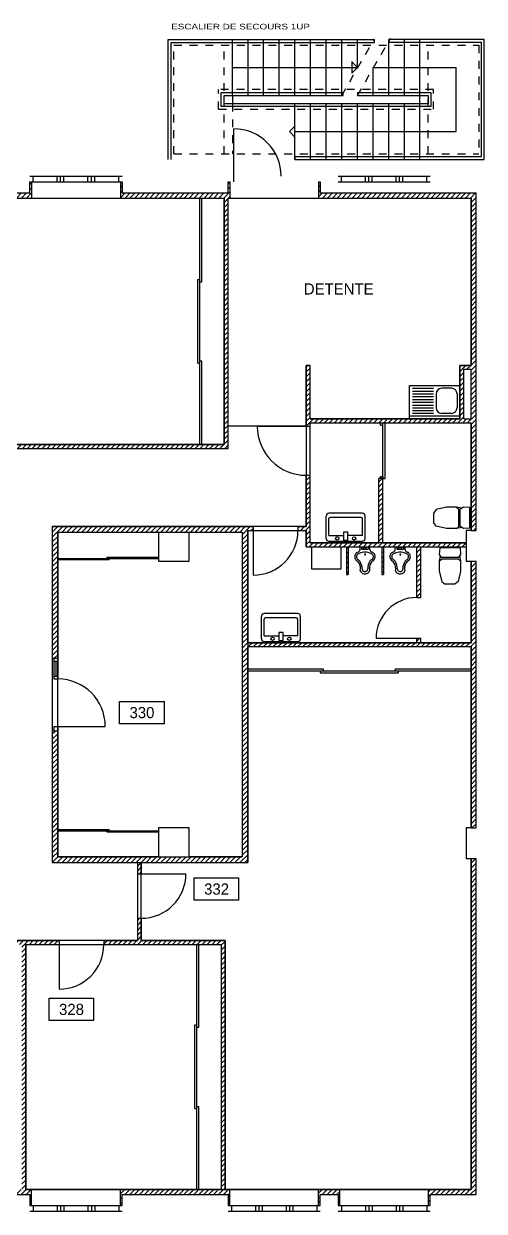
# Model space of a CAD drawing. Header units: millimetres. Extents: x 171.3 to 222.6, y 159.6 to 181.1.
# Drawn here: x 214.4 to 222.65, y 159.82 to 181.1 of the extents above; entities that cross this region are included whole.
import ezdxf

# ---------------------------------------------------------------- set-up
doc = ezdxf.new("R2010")
doc.units = ezdxf.units.MM
doc.linetypes.add('_DASHED', pattern=[0.282222, 0.141111, -0.141111])
doc.linetypes.add('TRAIT_PLEIN', pattern=[0])
for name, color, linetype in [('CLOISONS', 2, 'Continuous'), ('ESCALIERS', 3, 'TRAIT_PLEIN'), ('HACHCLOIS', 2, 'Continuous'), ('PORTE', 3, 'Continuous'), ('SANITAIRE', 6, 'Continuous'), ('SPACES', 140, 'Continuous'), ('TEXTES', 6, 'TRAIT_PLEIN'), ('VITRE', 1, 'TRAIT_PLEIN')]:
    doc.layers.add(name, color=color, linetype=linetype)
pattern_1 = [(45, (134.14798, 147.530844), (-0.044194174, 0.044194174), [])]

msp = doc.modelspace()

# ---------------------------------------------------------------- hatches: boundary and pattern name
at = {"layer": 'CLOISONS', "linetype": 'Continuous'}
h = msp.add_hatch(dxfattribs=at)
h.set_pattern_fill('ANSI31', color=256, scale=0.5, style=0)
h.set_pattern_definition(pattern_1)
h.paths.add_polyline_path([(214.543, 177.981), (214.543, 178.271), (214.513, 178.271), (214.513, 178.071), (214.193, 178.071), (214.193, 178.271), (214.163, 178.271), (214.163, 177.981)])
at = {"layer": 'HACHCLOIS', "linetype": 'Continuous'}
h = msp.add_hatch(dxfattribs=at)
h.set_pattern_fill('ANSI31', color=256, scale=0.5, style=0)
h.set_pattern_definition(pattern_1)
h.paths.add_polyline_path([(221.313, 174.021), (219.533, 174.021), (219.533, 174.981), (219.463, 174.981), (219.463, 173.891), (219.533, 173.891), (219.533, 173.951), (222.413, 173.951), (222.413, 172.021), (222.503, 172.021), (222.503, 178.071), (219.713, 178.071), (219.713, 178.271), (219.683, 178.271), (219.683, 177.981), (220.063, 177.981), (222.413, 177.981), (222.413, 174.981), (222.213, 174.981), (222.213, 174.021)])
h.paths.add_polyline_path([(222.283, 174.021), (222.283, 174.911), (222.413, 174.911), (222.413, 174.021)], flags=16)
h.paths.add_polyline_path([(218.063, 177.981), (218.093, 177.981), (218.093, 178.271), (218.063, 178.271), (218.063, 178.071), (216.163, 178.071), (216.163, 178.271), (216.133, 178.271), (216.133, 177.981), (217.993, 177.981), (217.993, 173.561), (213.723, 173.561), (213.723, 173.491), (218.063, 173.491)])
h = msp.add_hatch(dxfattribs=at)
h.set_pattern_fill('ANSI31', color=256, scale=0.5, style=0)
h.set_pattern_definition(pattern_1)
h.paths.add_polyline_path([(220.183, 171.731), (220.183, 171.231), (220.213, 171.231), (220.213, 171.731), (220.813, 171.731), (220.813, 171.231), (220.843, 171.231), (220.843, 171.731), (221.443, 171.731), (221.443, 170.821), (221.513, 170.821), (221.513, 171.731), (222.328, 171.731), (222.328, 171.801), (220.833, 171.801), (220.833, 172.951), (220.763, 172.951), (220.763, 171.801), (219.533, 171.801), (219.533, 173.011), (219.463, 173.011), (219.463, 172.091), (219.313, 172.091), (219.313, 172.021), (219.463, 172.021), (219.463, 171.731)])
h.paths.add_polyline_path([(222.413, 169.941), (222.413, 166.691), (222.503, 166.691), (222.503, 171.471), (222.413, 171.471), (222.413, 170.011), (221.513, 170.011), (221.513, 170.091), (221.443, 170.091), (221.443, 170.011), (218.413, 170.011), (218.413, 169.941)])
h.paths.add_polyline_path([(218.313, 166.171), (215.013, 166.171), (215.013, 168.431), (214.913, 168.431), (214.913, 166.071), (218.413, 166.071), (218.413, 172.021), (218.513, 172.021), (218.513, 172.091), (218.413, 172.091), (214.913, 172.091), (214.913, 169.731), (215.013, 169.731), (215.013, 171.991), (218.313, 171.991)])
h = msp.add_hatch(dxfattribs=at)
h.set_pattern_fill('ANSI31', color=256, scale=0.5, style=0)
h.set_pattern_definition(pattern_1)
h.paths.add_polyline_path([(214.368, 164.601), (214.368, 160.211), (214.163, 160.211), (214.163, 159.921), (214.193, 159.921), (214.193, 160.121), (214.513, 160.121), (214.513, 159.921), (214.543, 159.921), (214.543, 160.211), (214.438, 160.211), (214.438, 164.601), (215.038, 164.601), (215.038, 164.671), (212.338, 164.671), (212.338, 164.601)])
h.paths.add_polyline_path([(217.938, 164.601), (217.938, 160.211), (218.008, 160.211), (218.008, 164.671), (216.508, 164.671), (216.508, 165.071), (216.438, 165.071), (216.438, 164.671), (215.838, 164.671), (215.838, 164.601)])
h.paths.add_polyline_path([(216.438, 165.871), (216.508, 165.871), (216.508, 166.071), (216.438, 166.071)])
h = msp.add_hatch(dxfattribs=at)
h.set_pattern_fill('ANSI31', color=256, scale=0.5, style=0)
h.set_pattern_definition(pattern_1)
h.paths.add_polyline_path([(218.063, 160.121), (218.063, 159.921), (218.093, 159.921), (218.093, 160.211), (216.133, 160.211), (216.133, 159.921), (216.163, 159.921), (216.163, 160.121)])
h.paths.add_polyline_path([(221.653, 160.211), (221.653, 159.921), (221.683, 159.921), (221.683, 160.121), (222.503, 160.121), (222.503, 166.141), (222.413, 166.141), (222.413, 160.211)])
h.paths.add_polyline_path([(219.683, 160.211), (219.683, 159.921), (219.713, 159.921), (219.713, 160.121), (220.033, 160.121), (220.033, 159.921), (220.063, 159.921), (220.063, 160.211)])

# ---------------------------------------------------------------- linework, layer by layer
at = {"layer": 'CLOISONS', "linetype": 'ByBlock'}
for p, q in [((214.513, 178.071), (214.513, 178.271)), ((214.513, 178.271), (214.543, 178.271)), ((214.543, 178.271), (214.543, 177.981)), ((216.133, 178.271), (216.163, 178.271)), ((216.133, 178.271), (216.133, 177.981)), ((216.163, 178.271), (216.163, 178.071)), ((218.063, 178.271), (218.093, 178.271)), ((218.063, 178.071), (218.063, 178.271)), ((218.093, 178.271), (218.093, 177.981)), ((219.683, 178.271), (219.683, 177.981)), ((219.683, 178.271), (219.713, 178.271)), ((219.713, 178.271), (219.713, 178.071)), ((214.163, 177.981), (214.543, 177.981)), ((214.193, 178.071), (214.513, 178.071)), ((214.543, 178.001), (214.543, 178.001)), ((214.543, 177.981), (216.133, 177.981)), ((216.133, 177.981), (217.993, 177.981)), ((216.163, 178.071), (218.063, 178.071)), ((217.993, 173.561), (217.993, 177.981)), ((218.063, 173.491), (218.063, 177.981)), ((218.063, 177.981), (218.093, 177.981)), ((218.093, 178.001), (218.093, 178.001)), ((219.683, 177.981), (220.063, 177.981)), ((219.713, 178.071), (222.503, 178.071)), ((220.063, 177.981), (222.413, 177.981)), ((222.413, 174.981), (222.413, 177.981)), ((222.503, 172.021), (222.503, 178.071)), ((219.463, 173.891), (219.463, 174.981)), ((219.463, 174.981), (219.533, 174.981)), ((219.533, 174.021), (219.533, 174.981)), ((222.213, 174.021), (222.213, 174.981)), ((222.213, 174.981), (222.413, 174.981)), ((222.283, 174.021), (222.283, 174.911)), ((222.283, 174.911), (222.413, 174.911)), ((222.413, 174.021), (222.413, 174.911)), ((222.213, 174.021), (222.213, 174.621)), ((222.213, 174.021), (222.213, 174.621)), ((222.213, 174.021), (222.213, 174.621)), ((219.533, 174.021), (222.213, 174.021)), ((219.533, 173.951), (222.413, 173.951)), ((219.533, 173.891), (219.533, 173.951)), ((220.793, 173.911), (220.793, 173.951)), ((220.793, 173.911), (220.833, 173.911)), ((222.213, 174.021), (221.313, 174.021)), ((222.283, 174.021), (222.413, 174.021)), ((222.413, 172.021), (222.413, 173.951)), ((213.723, 173.561), (217.993, 173.561)), ((213.723, 173.491), (218.063, 173.491)), ((219.463, 172.091), (219.463, 173.011)), ((219.463, 173.011), (219.533, 173.011)), ((219.533, 171.801), (219.533, 173.011)), ((220.763, 171.801), (220.763, 172.951)), ((220.793, 172.991), (220.833, 172.991)), ((220.793, 172.951), (220.793, 172.991)), ((220.833, 171.801), (220.833, 172.951)), ((214.913, 172.091), (214.913, 169.731)), ((214.913, 172.091), (218.413, 172.091)), ((215.013, 171.991), (215.013, 169.361)), ((215.013, 171.991), (218.313, 171.991)), ((218.313, 171.991), (218.313, 166.171)), ((218.413, 172.091), (218.513, 172.091)), ((218.413, 172.021), (218.413, 166.071)), ((218.413, 172.021), (218.513, 172.021)), ((219.313, 172.091), (219.463, 172.091)), ((219.313, 172.091), (219.313, 172.021)), ((219.313, 172.021), (219.463, 172.021)), ((219.463, 171.731), (219.463, 172.021)), ((219.533, 171.801), (220.763, 171.801)), ((220.833, 171.801), (222.328, 171.801)), ((222.328, 171.801), (222.328, 171.731)), ((219.463, 171.731), (220.183, 171.731)), ((219.564, 171.731), (220.081, 171.731)), ((219.564, 171.328), (219.564, 171.731)), ((220.081, 171.731), (220.081, 171.328)), ((220.183, 171.731), (220.183, 171.231)), ((220.213, 171.731), (220.213, 171.231)), ((220.213, 171.731), (220.813, 171.731)), ((220.425, 171.731), (220.453, 171.731)), ((220.485, 171.731), (220.541, 171.731)), ((220.601, 171.731), (220.573, 171.731)), ((220.813, 171.731), (220.813, 171.231)), ((220.843, 171.731), (220.843, 171.231)), ((220.843, 171.731), (221.443, 171.731)), ((221.055, 171.731), (221.083, 171.731)), ((221.115, 171.731), (221.171, 171.731)), ((221.231, 171.731), (221.203, 171.731)), ((221.443, 170.821), (221.443, 171.731)), ((221.513, 170.821), (221.513, 171.731)), ((221.513, 171.731), (222.328, 171.731)), ((222.413, 170.011), (222.413, 171.471)), ((222.503, 166.691), (222.503, 171.471)), ((220.081, 171.328), (219.564, 171.328)), ((220.183, 171.231), (220.213, 171.231)), ((220.813, 171.231), (220.843, 171.231)), ((221.443, 170.821), (221.513, 170.821)), ((221.443, 170.011), (221.443, 170.091)), ((221.513, 170.011), (221.513, 170.091)), ((218.413, 170.011), (221.443, 170.011)), ((218.413, 169.941), (222.413, 169.941)), ((221.513, 170.011), (222.413, 170.011)), ((222.413, 166.691), (222.413, 169.941)), ((214.913, 169.731), (215.013, 169.731)), ((214.943, 169.731), (214.943, 169.361)), ((214.943, 169.681), (215.013, 169.681)), ((214.978, 169.681), (214.978, 169.411)), ((214.943, 169.411), (215.013, 169.411)), ((214.943, 169.361), (215.013, 169.361)), ((214.913, 168.431), (214.913, 166.071)), ((214.913, 168.431), (215.013, 168.431)), ((214.943, 168.511), (214.943, 168.431)), ((215.013, 168.511), (215.013, 166.171)), ((222.413, 166.691), (222.503, 166.691)), ((214.913, 166.071), (218.413, 166.071)), ((215.013, 166.171), (218.313, 166.171)), ((216.438, 166.071), (216.438, 165.871)), ((216.508, 166.071), (216.508, 165.871)), ((222.413, 160.211), (222.413, 166.141)), ((222.413, 166.141), (222.503, 166.141)), ((222.503, 160.121), (222.503, 166.141)), ((216.438, 165.071), (216.438, 164.671)), ((216.438, 165.071), (216.508, 165.071)), ((216.508, 165.071), (216.508, 164.671)), ((212.338, 164.671), (215.038, 164.671)), ((214.438, 164.601), (214.438, 160.211)), ((214.438, 164.601), (215.038, 164.601)), ((215.838, 164.671), (215.838, 164.601)), ((215.838, 164.671), (216.438, 164.671)), ((215.838, 164.601), (217.938, 164.601)), ((216.508, 164.671), (218.008, 164.671)), ((217.938, 164.601), (217.938, 160.211)), ((218.008, 164.671), (218.008, 160.211)), ((214.193, 160.121), (214.513, 160.121)), ((214.438, 160.211), (214.543, 160.211)), ((214.513, 160.121), (214.513, 159.921)), ((214.543, 160.211), (216.133, 160.211)), ((214.543, 159.921), (214.543, 160.211)), ((214.543, 160.191), (214.543, 160.191)), ((216.133, 160.211), (218.093, 160.211)), ((216.133, 159.921), (216.133, 160.211)), ((216.163, 160.121), (218.063, 160.121)), ((216.163, 159.921), (216.163, 160.121)), ((218.063, 160.121), (218.063, 159.921)), ((218.093, 160.211), (219.683, 160.211)), ((218.093, 159.921), (218.093, 160.211)), ((218.093, 160.191), (218.093, 160.191)), ((219.683, 160.211), (220.063, 160.211)), ((219.683, 159.921), (219.683, 160.211)), ((219.713, 159.921), (219.713, 160.121)), ((219.713, 160.121), (220.033, 160.121)), ((220.033, 160.121), (220.033, 159.921)), ((220.063, 160.211), (221.653, 160.211)), ((220.063, 159.921), (220.063, 160.211)), ((220.063, 160.191), (220.063, 160.191)), ((221.653, 160.211), (222.413, 160.211)), ((221.653, 159.921), (221.653, 160.211)), ((221.683, 160.121), (222.503, 160.121)), ((221.683, 159.921), (221.683, 160.121)), ((214.513, 159.921), (214.543, 159.921)), ((216.133, 159.921), (216.163, 159.921)), ((218.063, 159.921), (218.093, 159.921)), ((219.683, 159.921), (219.713, 159.921)), ((220.033, 159.921), (220.063, 159.921)), ((221.653, 159.921), (221.683, 159.921))]:
    msp.add_line(p, q, dxfattribs=at)
at = {"layer": 'CLOISONS', "linetype": 'Continuous'}
for p, q in [((219.463, 173.891), (219.533, 173.891)), ((220.833, 173.911), (220.833, 173.951)), ((220.833, 172.951), (220.763, 172.951)), ((220.833, 172.991), (220.833, 172.951)), ((218.513, 172.091), (218.513, 172.021)), ((222.413, 172.021), (222.503, 172.021)), ((222.413, 171.471), (222.503, 171.471)), ((221.443, 170.091), (221.513, 170.091)), ((214.943, 168.511), (215.013, 168.511)), ((216.438, 165.871), (216.508, 165.871)), ((215.038, 164.671), (215.038, 164.601))]:
    msp.add_line(p, q, dxfattribs=at)
at = {"layer": 'ESCALIERS'}
for p, q in [((216.991, 180.821), (220.686, 180.821)), ((216.991, 178.673), (216.991, 180.821)), ((217.041, 180.771), (220.686, 180.771)), ((217.041, 178.673), (217.041, 180.771)), ((218.139, 179.821), (218.139, 180.821)), ((218.419, 179.821), (218.419, 180.821)), ((218.699, 179.821), (218.699, 180.821)), ((218.979, 179.821), (218.979, 180.821)), ((219.259, 179.821), (219.259, 180.821)), ((219.539, 179.821), (219.539, 180.821)), ((219.819, 179.821), (219.819, 180.821)), ((220.099, 179.821), (220.099, 180.821)), ((220.379, 180.321), (220.379, 180.821)), ((220.686, 180.771), (220.686, 180.821)), ((222.649, 180.821), (220.939, 180.821)), ((220.939, 179.821), (220.939, 180.821)), ((220.939, 180.821), (220.939, 180.771)), ((222.599, 180.771), (220.939, 180.771)), ((221.219, 179.821), (221.219, 180.821)), ((221.499, 179.821), (221.499, 180.821)), ((222.599, 178.723), (222.599, 180.771)), ((222.649, 178.673), (222.649, 180.821)), ((218.139, 180.321), (220.379, 180.321)), ((220.276, 180.425), (220.276, 180.217)), ((220.659, 180.321), (222.144, 180.321)), ((220.659, 179.821), (220.659, 180.321)), ((222.144, 179.171), (222.144, 180.321)), ((217.941, 179.871), (220.124, 179.871)), ((217.941, 179.621), (217.941, 179.871)), ((220.124, 179.821), (220.124, 179.871)), ((220.379, 179.871), (221.695, 179.871)), ((220.379, 179.871), (220.379, 179.821)), ((221.695, 179.871), (221.695, 179.621)), ((217.991, 179.821), (220.124, 179.821)), ((217.991, 179.821), (218.141, 179.821)), ((217.991, 179.671), (217.991, 179.821)), ((217.991, 179.671), (217.991, 179.821)), ((221.645, 179.671), (217.991, 179.671)), ((218.141, 179.671), (217.991, 179.671)), ((218.141, 179.821), (218.141, 179.671)), ((219.259, 178.671), (219.259, 179.671)), ((219.539, 178.671), (219.539, 179.671)), ((219.819, 178.671), (219.819, 179.671)), ((220.099, 178.671), (220.099, 179.671)), ((220.379, 179.821), (221.645, 179.821)), ((220.379, 178.671), (220.379, 179.671)), ((220.659, 178.671), (220.659, 179.671)), ((220.939, 178.671), (220.939, 179.671)), ((221.219, 178.671), (221.219, 179.671)), ((221.495, 179.821), (221.645, 179.821)), ((221.495, 179.671), (221.495, 179.821)), ((221.645, 179.671), (221.495, 179.671)), ((221.499, 178.671), (221.499, 179.671)), ((221.645, 179.821), (221.645, 179.671)), ((221.645, 179.821), (221.645, 179.671)), ((221.695, 179.621), (217.941, 179.621)), ((219.159, 179.171), (219.263, 179.275)), ((219.159, 179.171), (219.263, 179.066)), ((219.259, 179.171), (222.144, 179.171)), ((219.259, 178.723), (222.599, 178.723)), ((219.259, 178.723), (219.259, 178.673)), ((219.259, 178.673), (222.649, 178.673))]:
    msp.add_line(p, q, dxfattribs=at)
at = {"layer": 'ESCALIERS', "linetype": '_DASHED'}
for p, q in [((217.091, 180.721), (222.551, 180.721)), ((217.091, 178.771), (217.091, 180.721)), ((217.993, 178.77), (217.993, 180.721)), ((220.099, 179.821), (220.686, 180.836)), ((220.379, 179.821), (220.971, 180.845)), ((221.645, 178.771), (221.645, 180.721)), ((222.551, 180.721), (222.551, 178.771)), ((220.379, 180.321), (220.236, 180.177)), ((220.379, 180.321), (220.237, 180.464)), ((221.74, 179.925), (217.891, 179.925)), ((217.891, 179.571), (217.891, 179.925)), ((221.74, 179.571), (221.74, 179.925)), ((218.141, 179.671), (218.141, 178.77)), ((217.891, 179.571), (221.742, 179.571)), ((217.091, 178.771), (222.551, 178.771))]:
    msp.add_line(p, q, dxfattribs=at)
at = {"layer": 'PORTE', "linetype": 'ByBlock'}
for p, q in [((218.163, 178.271), (218.163, 179.221)), ((217.558, 173.561), (217.558, 177.981)), ((217.593, 176.481), (217.593, 177.981)), ((217.523, 175.021), (217.523, 176.521)), ((217.523, 176.521), (217.558, 176.521)), ((217.558, 176.481), (217.593, 176.481)), ((217.523, 175.021), (217.558, 175.021)), ((217.558, 175.061), (217.593, 175.061)), ((217.593, 173.561), (217.593, 175.061)), ((218.583, 173.891), (219.533, 173.891)), ((220.833, 172.951), (220.833, 173.951)), ((220.873, 172.951), (220.873, 173.951)), ((220.833, 172.951), (220.873, 172.951)), ((218.513, 172.091), (218.513, 171.221)), ((215.013, 171.521), (216.818, 171.521)), ((215.013, 171.501), (215.933, 171.501)), ((215.893, 171.541), (216.818, 171.541)), ((215.893, 171.541), (215.893, 171.521)), ((215.933, 171.521), (215.933, 171.501)), ((220.713, 170.091), (221.513, 170.091)), ((218.413, 169.541), (219.763, 169.541)), ((218.413, 169.506), (222.413, 169.506)), ((219.713, 169.506), (219.713, 169.471)), ((219.713, 169.471), (221.113, 169.471)), ((219.763, 169.541), (219.763, 169.506)), ((221.063, 169.541), (222.413, 169.541)), ((221.063, 169.506), (221.063, 169.541)), ((221.113, 169.471), (221.113, 169.506)), ((214.943, 168.511), (215.863, 168.511)), ((215.013, 166.661), (215.933, 166.661)), ((215.933, 166.641), (215.933, 166.661)), ((215.013, 166.641), (216.818, 166.641)), ((215.893, 166.621), (215.893, 166.641)), ((215.893, 166.621), (216.818, 166.621)), ((216.438, 165.871), (217.308, 165.871)), ((215.038, 164.671), (215.038, 163.801)), ((217.503, 160.211), (217.503, 164.601)), ((217.538, 163.121), (217.538, 164.601)), ((217.468, 161.661), (217.468, 163.161)), ((217.468, 163.161), (217.503, 163.161)), ((217.503, 163.121), (217.538, 163.121)), ((217.468, 161.661), (217.503, 161.661)), ((217.503, 161.701), (217.538, 161.701)), ((217.538, 160.211), (217.538, 161.701))]:
    msp.add_line(p, q, dxfattribs=at)
for centre, radius, start, end in [((218.163, 178.371), 0.85, 0, 90), ((219.463, 173.891), 0.88, 180, 270), ((218.513, 172.021), 0.8, 270, 0), ((221.443, 170.091), 0.73, 90, 180), ((215.013, 168.511), 0.85, 0, 90), ((216.508, 165.871), 0.8, 270, 0), ((215.038, 164.601), 0.8, 270, 0)]:
    msp.add_arc(centre, radius, start, end, dxfattribs=at)
at = {"layer": 'SANITAIRE', "linetype": 'ByBlock'}
for p, q in [((221.313, 174.621), (222.213, 174.621)), ((221.313, 174.021), (221.313, 174.621)), ((221.363, 174.571), (221.738, 174.571)), ((222.063, 174.571), (221.888, 174.571)), ((222.213, 174.021), (222.213, 174.621)), ((221.363, 174.521), (221.738, 174.521)), ((221.363, 174.471), (221.738, 174.471)), ((221.363, 174.421), (221.738, 174.421)), ((221.363, 174.371), (221.738, 174.371)), ((221.363, 174.321), (221.738, 174.321)), ((221.788, 174.471), (221.788, 174.221)), ((222.163, 174.471), (222.163, 174.221)), ((221.363, 174.271), (221.738, 174.271)), ((221.363, 174.221), (221.738, 174.221)), ((221.363, 174.171), (221.738, 174.171)), ((221.738, 174.121), (221.363, 174.121)), ((222.063, 174.121), (221.888, 174.121)), ((222.213, 174.071), (221.313, 174.071)), ((221.789, 172.397), (221.744, 172.336)), ((221.976, 172.44), (221.789, 172.397)), ((222.155, 172.44), (221.976, 172.44)), ((222.155, 172.44), (222.193, 172.402)), ((222.249, 172.422), (222.155, 172.44)), ((222.193, 172.095), (222.193, 172.402)), ((222.276, 172.44), (222.221, 172.403)), ((222.221, 172.094), (222.221, 172.403)), ((222.394, 172.432), (222.276, 172.44)), ((222.394, 172.066), (222.394, 172.432)), ((219.818, 171.88), (219.818, 172.28)), ((220.468, 172.33), (219.868, 172.33)), ((219.868, 171.93), (219.868, 172.23)), ((220.443, 172.255), (219.893, 172.255)), ((220.468, 171.93), (220.468, 172.23)), ((220.518, 171.88), (220.518, 172.28)), ((221.744, 172.161), (221.744, 172.336)), ((220.128, 171.99), (220.128, 171.85)), ((220.208, 171.99), (220.128, 171.99)), ((220.208, 171.85), (220.208, 171.99)), ((221.789, 172.101), (221.744, 172.161)), ((221.976, 172.058), (221.789, 172.101)), ((222.155, 172.058), (221.976, 172.058)), ((222.155, 172.058), (222.193, 172.095)), ((222.249, 172.076), (222.155, 172.058)), ((222.276, 172.058), (222.221, 172.094)), ((222.394, 172.066), (222.276, 172.058)), ((219.868, 171.93), (220.128, 171.93)), ((219.868, 171.83), (220.468, 171.83)), ((220.128, 171.85), (220.208, 171.85)), ((220.468, 171.93), (220.208, 171.93)), ((220.425, 171.682), (220.425, 171.731)), ((220.453, 171.731), (220.453, 171.688)), ((220.453, 171.688), (220.573, 171.688)), ((220.485, 171.688), (220.485, 171.731)), ((220.485, 171.717), (220.541, 171.717)), ((220.541, 171.688), (220.541, 171.731)), ((220.573, 171.731), (220.573, 171.688)), ((220.601, 171.682), (220.601, 171.731)), ((221.055, 171.682), (221.055, 171.731)), ((221.083, 171.731), (221.083, 171.688)), ((221.083, 171.688), (221.203, 171.688)), ((221.115, 171.688), (221.115, 171.731)), ((221.115, 171.717), (221.171, 171.717)), ((221.171, 171.688), (221.171, 171.731)), ((221.203, 171.731), (221.203, 171.688)), ((221.231, 171.682), (221.231, 171.731)), ((221.853, 171.711), (221.845, 171.592)), ((221.845, 171.592), (221.881, 171.537)), ((221.863, 171.565), (221.845, 171.471)), ((222.219, 171.711), (221.853, 171.711)), ((222.227, 171.592), (222.19, 171.537)), ((222.209, 171.565), (222.227, 171.471)), ((222.219, 171.711), (222.227, 171.592)), ((221.845, 171.471), (221.882, 171.509)), ((221.845, 171.471), (221.845, 171.292)), ((222.19, 171.537), (221.881, 171.537)), ((222.189, 171.509), (221.882, 171.509)), ((222.227, 171.471), (222.189, 171.509)), ((222.227, 171.471), (222.227, 171.292)), ((221.845, 171.292), (221.888, 171.105)), ((222.227, 171.292), (222.184, 171.105)), ((221.888, 171.105), (221.948, 171.06)), ((222.123, 171.06), (221.948, 171.06)), ((222.184, 171.105), (222.123, 171.06)), ((218.659, 170.082), (218.659, 170.482)), ((219.309, 170.532), (218.709, 170.532)), ((219.359, 170.082), (219.359, 170.482)), ((218.709, 170.132), (218.709, 170.432)), ((219.284, 170.457), (218.734, 170.457)), ((219.309, 170.132), (219.309, 170.432)), ((218.709, 170.132), (218.969, 170.132)), ((218.969, 170.192), (218.969, 170.052)), ((219.049, 170.192), (218.969, 170.192)), ((219.049, 170.052), (219.049, 170.192)), ((219.309, 170.132), (219.049, 170.132)), ((218.709, 170.032), (219.309, 170.032)), ((218.969, 170.052), (219.049, 170.052))]:
    msp.add_line(p, q, dxfattribs=at)
for points in [[(220.379, 171.634), (220.365, 171.624), (220.352, 171.612), (220.342, 171.598), (220.335, 171.583), (220.331, 171.566), (220.33, 171.549), (220.333, 171.531), (220.338, 171.515)], [(220.393, 171.605), (220.384, 171.599), (220.376, 171.591), (220.369, 171.582), (220.365, 171.571), (220.362, 171.56), (220.362, 171.549), (220.364, 171.538), (220.367, 171.527), (220.373, 171.518), (220.38, 171.509), (220.389, 171.502), (220.399, 171.497)], [(220.379, 171.634), (220.388, 171.635), (220.397, 171.638), (220.405, 171.643), (220.412, 171.649), (220.418, 171.656), (220.422, 171.664), (220.424, 171.673), (220.425, 171.682)], [(220.633, 171.605), (220.587, 171.623), (220.538, 171.632), (220.488, 171.632), (220.439, 171.623), (220.393, 171.605)], [(220.601, 171.682), (220.602, 171.673), (220.604, 171.664), (220.608, 171.656), (220.614, 171.649), (220.621, 171.643), (220.629, 171.638), (220.638, 171.635), (220.647, 171.634)], [(220.627, 171.497), (220.637, 171.502), (220.646, 171.509), (220.653, 171.518), (220.659, 171.527), (220.662, 171.538), (220.664, 171.549), (220.664, 171.56), (220.661, 171.571), (220.657, 171.582), (220.65, 171.591), (220.642, 171.599), (220.633, 171.605)], [(220.688, 171.515), (220.693, 171.531), (220.696, 171.549), (220.695, 171.566), (220.691, 171.583), (220.683, 171.598), (220.673, 171.612), (220.661, 171.624), (220.647, 171.634)], [(221.009, 171.634), (220.995, 171.624), (220.982, 171.612), (220.972, 171.598), (220.965, 171.583), (220.961, 171.566), (220.96, 171.549), (220.963, 171.531), (220.968, 171.515)], [(221.023, 171.605), (221.014, 171.599), (221.006, 171.591), (220.999, 171.582), (220.995, 171.571), (220.992, 171.56), (220.992, 171.549), (220.994, 171.538), (220.997, 171.527), (221.003, 171.518), (221.01, 171.509), (221.019, 171.502), (221.029, 171.497)], [(221.009, 171.634), (221.018, 171.635), (221.027, 171.638), (221.035, 171.643), (221.042, 171.649), (221.048, 171.656), (221.052, 171.664), (221.054, 171.673), (221.055, 171.682)], [(221.263, 171.605), (221.217, 171.623), (221.168, 171.632), (221.118, 171.632), (221.069, 171.623), (221.023, 171.605)], [(221.231, 171.682), (221.232, 171.673), (221.234, 171.664), (221.238, 171.656), (221.244, 171.649), (221.251, 171.643), (221.259, 171.638), (221.268, 171.635), (221.277, 171.634)], [(221.257, 171.497), (221.267, 171.502), (221.276, 171.509), (221.283, 171.518), (221.289, 171.527), (221.292, 171.538), (221.294, 171.549), (221.294, 171.56), (221.291, 171.571), (221.287, 171.582), (221.28, 171.591), (221.272, 171.599), (221.263, 171.605)], [(221.318, 171.515), (221.323, 171.531), (221.326, 171.549), (221.325, 171.566), (221.321, 171.583), (221.313, 171.598), (221.303, 171.612), (221.291, 171.624), (221.277, 171.634)], [(220.338, 171.515), (220.347, 171.5), (220.358, 171.487), (220.372, 171.476), (220.387, 171.468)], [(220.429, 171.299), (220.434, 171.335), (220.432, 171.371), (220.423, 171.406), (220.408, 171.439), (220.387, 171.468)], [(220.463, 171.334), (220.462, 171.37), (220.454, 171.406), (220.441, 171.439), (220.423, 171.47), (220.399, 171.498)], [(220.463, 171.334), (220.464, 171.325), (220.467, 171.316), (220.471, 171.308), (220.476, 171.301), (220.483, 171.295), (220.491, 171.29), (220.499, 171.287), (220.508, 171.285), (220.518, 171.285), (220.527, 171.287), (220.535, 171.29), (220.543, 171.295), (220.55, 171.301), (220.555, 171.308), (220.559, 171.316), (220.562, 171.325), (220.563, 171.334)], [(220.627, 171.498), (220.603, 171.47), (220.585, 171.439), (220.572, 171.406), (220.564, 171.37), (220.563, 171.334)], [(220.639, 171.468), (220.618, 171.439), (220.603, 171.406), (220.594, 171.371), (220.592, 171.335), (220.597, 171.299)], [(220.639, 171.468), (220.654, 171.476), (220.668, 171.487), (220.679, 171.5), (220.687, 171.515)], [(220.968, 171.515), (220.977, 171.5), (220.988, 171.487), (221.002, 171.476), (221.017, 171.468)], [(221.059, 171.299), (221.064, 171.335), (221.062, 171.371), (221.053, 171.406), (221.038, 171.439), (221.017, 171.468)], [(221.093, 171.334), (221.092, 171.37), (221.084, 171.406), (221.071, 171.439), (221.053, 171.47), (221.029, 171.498)], [(221.093, 171.334), (221.094, 171.325), (221.097, 171.316), (221.101, 171.308), (221.106, 171.301), (221.113, 171.295), (221.121, 171.29), (221.129, 171.287), (221.138, 171.285), (221.148, 171.285), (221.157, 171.287), (221.165, 171.29), (221.173, 171.295), (221.18, 171.301), (221.185, 171.308), (221.189, 171.316), (221.192, 171.325), (221.193, 171.334)], [(221.257, 171.498), (221.233, 171.47), (221.215, 171.439), (221.202, 171.406), (221.194, 171.37), (221.193, 171.334)], [(221.269, 171.468), (221.248, 171.439), (221.233, 171.406), (221.224, 171.371), (221.222, 171.335), (221.227, 171.299)], [(221.269, 171.468), (221.284, 171.476), (221.298, 171.487), (221.309, 171.5), (221.317, 171.515)], [(220.429, 171.299), (220.437, 171.283), (220.449, 171.269), (220.462, 171.258), (220.478, 171.25), (220.495, 171.244), (220.513, 171.243), (220.531, 171.244), (220.548, 171.25), (220.564, 171.258), (220.578, 171.269), (220.589, 171.283), (220.597, 171.299)], [(221.059, 171.299), (221.067, 171.283), (221.079, 171.269), (221.092, 171.258), (221.108, 171.25), (221.125, 171.244), (221.143, 171.243), (221.161, 171.244), (221.178, 171.25), (221.194, 171.258), (221.208, 171.269), (221.219, 171.283), (221.227, 171.299)]]:
    msp.add_lwpolyline(points, dxfattribs=at)
for points in [[(220.521, 171.599), (220.52, 171.599), (220.519, 171.6), (220.517, 171.6), (220.516, 171.601), (220.514, 171.601), (220.513, 171.6), (220.512, 171.6), (220.511, 171.599), (220.51, 171.598), (220.509, 171.597), (220.509, 171.595), (220.508, 171.594), (220.508, 171.592), (220.509, 171.591), (220.509, 171.59), (220.51, 171.589), (220.511, 171.588), (220.512, 171.587), (220.513, 171.586), (220.515, 171.586), (220.516, 171.586), (220.518, 171.586), (220.519, 171.587), (220.52, 171.587), (220.521, 171.588), (220.522, 171.59), (220.523, 171.591), (220.523, 171.592), (220.523, 171.594), (220.523, 171.595), (220.522, 171.596), (220.522, 171.597), (220.521, 171.599)], [(221.151, 171.599), (221.15, 171.599), (221.149, 171.6), (221.147, 171.6), (221.146, 171.601), (221.144, 171.601), (221.143, 171.6), (221.142, 171.6), (221.141, 171.599), (221.14, 171.598), (221.139, 171.597), (221.139, 171.595), (221.138, 171.594), (221.138, 171.592), (221.139, 171.591), (221.139, 171.59), (221.14, 171.589), (221.141, 171.588), (221.142, 171.587), (221.143, 171.586), (221.145, 171.586), (221.146, 171.586), (221.148, 171.586), (221.149, 171.587), (221.15, 171.587), (221.151, 171.588), (221.152, 171.59), (221.153, 171.591), (221.153, 171.592), (221.153, 171.594), (221.153, 171.595), (221.152, 171.596), (221.152, 171.597), (221.151, 171.599)]]:
    msp.add_lwpolyline(points, close=True, dxfattribs=at)
for centre in [(220.018, 171.88), (220.318, 171.88), (218.859, 170.082), (219.159, 170.082)]:
    msp.add_circle(centre, 0.03, dxfattribs=at)
for centre, radius, start, end in [((221.888, 174.471), 0.1, 90, 180), ((222.063, 174.471), 0.1, 0, 90), ((221.888, 174.221), 0.1, 180, 270), ((222.063, 174.221), 0.1, 270, 0), ((219.868, 172.28), 0.05, 90, 180), ((219.893, 172.23), 0.025, 90, 180), ((220.443, 172.23), 0.025, 0, 90), ((220.468, 172.28), 0.05, 0, 90), ((219.868, 171.88), 0.05, 180, 270), ((220.468, 171.88), 0.05, 270, 0), ((218.709, 170.482), 0.05, 90, 180), ((219.309, 170.482), 0.05, 0, 90), ((218.734, 170.432), 0.025, 90, 180), ((219.284, 170.432), 0.025, 0, 90), ((218.709, 170.082), 0.05, 180, 270), ((219.309, 170.082), 0.05, 270, 0)]:
    msp.add_arc(centre, radius, start, end, dxfattribs=at)
at = {"layer": 'SPACES'}
for points in [[(206.448, 173.491), (218.063, 173.491), (218.063, 177.981), (222.413, 177.981), (222.413, 174.981), (222.213, 174.981), (222.213, 174.021), (219.533, 174.021), (219.533, 174.981), (219.463, 174.981), (219.463, 173.891), (219.463, 172.091), (214.913, 172.091), (214.913, 166.071), (216.438, 166.071), (216.438, 164.671), (206.448, 164.671)], [(212.223, 177.981), (217.993, 177.981), (217.993, 173.561), (212.223, 173.561), (212.223, 177.981)], [(218.063, 177.981), (222.413, 177.981), (222.413, 174.981), (222.213, 174.981), (222.213, 174.021), (219.533, 174.021), (219.533, 174.981), (219.463, 174.981), (219.463, 173.891), (218.063, 173.891), (218.063, 177.981)], [(219.533, 173.951), (222.413, 173.951), (222.413, 172.021), (222.328, 172.021), (222.328, 171.801), (219.533, 171.801), (219.533, 173.951)], [(215.013, 171.991), (216.818, 171.991), (216.818, 171.471), (217.368, 171.471), (217.368, 171.991), (218.313, 171.991), (218.313, 166.171), (217.368, 166.171), (217.368, 166.691), (216.818, 166.691), (216.818, 166.171), (215.013, 166.171), (215.013, 171.991)], [(218.413, 172.021), (219.463, 172.021), (219.463, 171.731), (222.328, 171.731), (222.328, 171.471), (222.413, 171.471), (222.413, 170.011), (218.413, 170.011), (218.413, 172.021)], [(218.413, 169.941), (222.413, 169.941), (222.413, 166.691), (222.328, 166.691), (222.328, 166.141), (222.413, 166.141), (222.413, 160.211), (218.008, 160.211), (218.008, 164.671), (216.508, 164.671), (216.508, 166.071), (218.413, 166.071), (218.413, 169.941)], [(214.438, 164.601), (217.938, 164.601), (217.938, 160.211), (214.438, 160.211), (214.438, 164.601)]]:
    msp.add_lwpolyline(points, dxfattribs=at)
at = {"layer": 'TEXTES'}
for points in [[(216.117, 168.959), (216.915, 168.959), (216.915, 168.558), (216.117, 168.558)], [(217.453, 165.796), (218.251, 165.796), (218.251, 165.395), (217.453, 165.395)], [(214.855, 163.639), (215.653, 163.639), (215.653, 163.238), (214.855, 163.238)]]:
    msp.add_lwpolyline(points, close=True, dxfattribs=at)
at = {"layer": 'VITRE', "linetype": 'ByBlock'}
for p, q in [((214.513, 178.371), (216.163, 178.371)), ((214.573, 178.271), (214.573, 178.371)), ((215.003, 178.271), (215.003, 178.371)), ((215.063, 178.271), (215.063, 178.371)), ((215.123, 178.271), (215.123, 178.371)), ((215.553, 178.271), (215.553, 178.371)), ((215.613, 178.271), (215.613, 178.371)), ((215.673, 178.271), (215.673, 178.371)), ((216.103, 178.271), (216.103, 178.371)), ((220.033, 178.371), (221.683, 178.371)), ((220.093, 178.271), (220.093, 178.371)), ((220.523, 178.271), (220.523, 178.371)), ((220.583, 178.271), (220.583, 178.371)), ((220.643, 178.271), (220.643, 178.371)), ((221.073, 178.271), (221.073, 178.371)), ((221.133, 178.271), (221.133, 178.371)), ((221.193, 178.271), (221.193, 178.371)), ((221.623, 178.271), (221.623, 178.371)), ((214.513, 178.271), (216.163, 178.271)), ((220.033, 178.271), (221.683, 178.271)), ((214.513, 159.921), (216.163, 159.921)), ((214.573, 159.921), (214.573, 159.821)), ((215.003, 159.921), (215.003, 159.821)), ((215.063, 159.921), (215.063, 159.821)), ((215.123, 159.921), (215.123, 159.821)), ((215.553, 159.921), (215.553, 159.821)), ((215.613, 159.921), (215.613, 159.821)), ((215.673, 159.921), (215.673, 159.821)), ((216.103, 159.921), (216.103, 159.821)), ((218.063, 159.921), (219.713, 159.921)), ((218.123, 159.921), (218.123, 159.821)), ((218.553, 159.921), (218.553, 159.821)), ((218.613, 159.921), (218.613, 159.821)), ((218.673, 159.921), (218.673, 159.821)), ((219.103, 159.921), (219.103, 159.821)), ((219.163, 159.921), (219.163, 159.821)), ((219.223, 159.921), (219.223, 159.821)), ((219.653, 159.921), (219.653, 159.821)), ((220.033, 159.921), (221.683, 159.921)), ((220.093, 159.921), (220.093, 159.821)), ((220.523, 159.921), (220.523, 159.821)), ((220.583, 159.921), (220.583, 159.821)), ((220.643, 159.921), (220.643, 159.821)), ((221.073, 159.921), (221.073, 159.821)), ((221.133, 159.921), (221.133, 159.821)), ((221.193, 159.921), (221.193, 159.821)), ((221.623, 159.921), (221.623, 159.821)), ((214.513, 159.821), (216.163, 159.821)), ((218.063, 159.821), (219.713, 159.821)), ((220.033, 159.821), (221.683, 159.821))]:
    msp.add_line(p, q, dxfattribs=at)

# ---------------------------------------------------------------- texts
at = {"layer": 'TEXTES', "width": 1.322}
msp.add_text('ESCALIER DE SECOURS 1UP', height=0.1, dxfattribs=at).set_placement((217.043, 181.003))
at = {"layer": 'TEXTES', "linetype": 'Continuous', "insert": (219.419, 176.451), "char_height": 0.2, "width": 2.135, "attachment_point": 1}
msp.add_mtext('DETENTE', dxfattribs=at)
at = {"layer": 'TEXTES', "char_height": 0.2, "width": 0.775, "attachment_point": 5}
for s, insert in [('330', (216.52, 168.757)), ('332', (217.856, 165.594)), ('328', (215.258, 163.437))]:
    msp.add_mtext(s, dxfattribs=dict(at, insert=insert))

doc.saveas('drawing.dxf')
